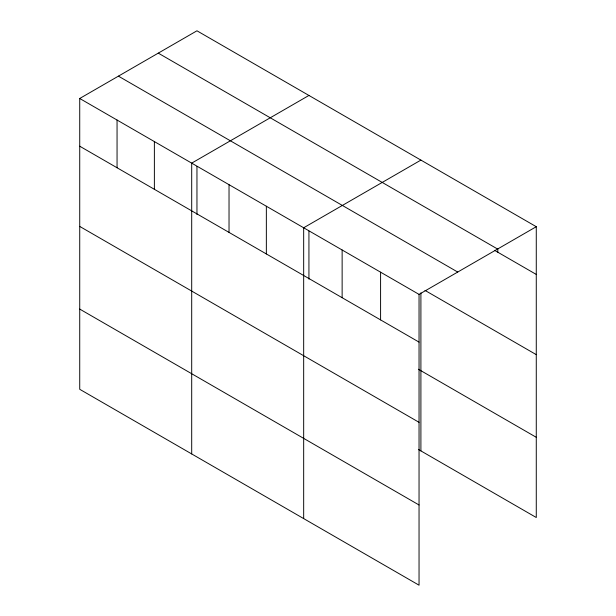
<?xml version="1.0" encoding="UTF-8"?>
<svg xmlns="http://www.w3.org/2000/svg" width="616" height="616" viewBox="0 0 616 616"><rect width="100%" height="100%" fill="white"/><g stroke="black" fill="none" stroke-linecap="round" stroke-linejoin="round"><path stroke-width="0.92" d="M79.726 98.483L419.042 294.386L419.042 585.2L79.726 389.297L79.726 98.483L196.958 30.8L536.274 226.703L536.274 517.517L418.418 449.472M308.932 95.449L191.699 163.132L191.699 453.946M420.905 160.098L303.673 227.774L303.673 518.595M419.042 294.386L536.274 226.703M158.274 53.138L497.589 249.033M494.54 250.335L536.274 274.428M118.411 76.145L457.727 272.049M424.994 290.398L536.274 354.647M79.726 146.208L419.042 342.103M418.418 369.254L536.274 437.298M79.726 226.426L419.042 422.33M79.726 309.078L419.042 504.981M497.813 248.402L497.813 252.221M420.905 292.846L420.905 450.912M380.588 272.18L380.588 319.904M342.134 249.98L342.134 297.705M308.932 231.077L308.932 279.133M266.351 206.229L266.351 253.954M229.029 184.677L229.029 232.401M196.958 166.436L196.958 214.484M154.377 141.58L154.377 189.304M117.055 120.028L117.055 167.752"/></g></svg>
